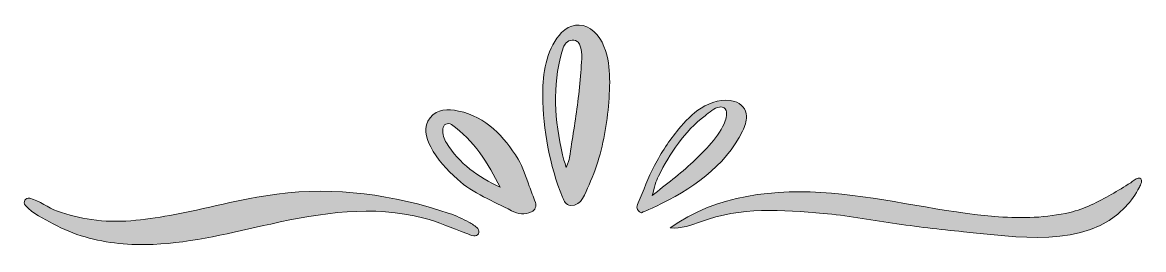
# Model space of a CAD drawing. Header units: inches. Extents: x 148 to 932, y -835 to -243.
# Drawn here: x 195 to 892, y -385 to -243 of the extents above; entities that cross this region are included whole.
import ezdxf

# ---------------------------------------------------------------- set-up
doc = ezdxf.new("R2010")
doc.units = ezdxf.units.IN
doc.header["$MEASUREMENT"] = 0
doc.layers.add('Layer 1', color=7, linetype='Continuous')

# ---------------------------------------------------------------- blocks, each defined once
blk = doc.blocks.new('block 5')
at = {"layer": 'Layer 1', "true_color": 0x040404}
h = blk.add_hatch(color=18, dxfattribs=at)
h.dxf.hatch_style = 2
edge = h.paths.add_edge_path()
edge.add_spline(control_points=[(518.72, -288.9), (518.7, -287.62), (518.71, -286.33), (518.75, -285.05), (519.1, -273.09), (521.62, -258.45), (530.46, -249.69), (535.63, -244.57), (542.32, -243.33), (548.5, -247.43), (554.6, -251.49), (557.67, -259.25), (559.1, -266.18), (560.41, -272.49), (560.45, -278.98), (560.21, -285.42), (559.69, -298.87), (557.9, -312.32), (554.32, -325.31), (552.51, -331.86), (550.25, -338.29), (547.48, -344.5), (545.27, -349.45), (542.88, -357.67), (536.11, -357.2), (532.81, -356.96), (532.1, -354.56), (531.04, -352.03), (522.92, -332.59), (519, -309.94), (518.72, -288.9)], knot_values=[0, 0, 0, 0, 1, 1, 1, 2, 2, 2, 3, 3, 3, 4, 4, 4, 5, 5, 5, 6, 6, 6, 7, 7, 7, 8, 8, 8, 9, 9, 9, 10, 10, 10, 10], degree=3, periodic=1)
edge = h.paths.add_edge_path()
edge.add_spline(control_points=[(541.83, -257.46), (541.43, -256.54), (540.87, -255.73), (540.09, -255.15), (537.71, -253.38), (534.17, -254.61), (532.55, -256.9), (531.52, -258.35), (531, -260.08), (530.54, -261.79), (524.67, -283.26), (526.13, -304.2), (530.93, -325.71), (531.42, -327.88), (532.23, -329.98), (533.34, -333.54), (534.36, -330.52), (535.11, -329.05), (535.34, -327.5), (537.04, -316.07), (539.06, -304.28), (540.53, -292.66), (541.3, -286.65), (541.93, -280.61), (542.33, -274.56), (542.67, -269.3), (543.98, -262.44), (541.83, -257.46)], knot_values=[0, 0, 0, 0, 1, 1, 1, 2, 2, 2, 3, 3, 3, 4, 4, 4, 5, 5, 5, 6, 6, 6, 7, 7, 7, 8, 8, 8, 9, 9, 9, 9], degree=3, periodic=1)
h = blk.add_hatch(color=18, dxfattribs=at)
h.dxf.hatch_style = 2
edge = h.paths.add_edge_path()
edge.add_spline(control_points=[(580.02, -361.8), (576.7, -360.18), (576.94, -358.12), (578.01, -355.69), (581.44, -347.93), (584.13, -339.92), (588.14, -332.37), (592.38, -324.39), (597.41, -316.83), (603.14, -309.85), (607.24, -304.86), (611.75, -300.11), (617.21, -296.67), (623.12, -292.95), (630.94, -290.42), (637.88, -292.48), (642.12, -293.73), (645.25, -297.18), (645.4, -301.7), (645.5, -304.92), (644.31, -308.04), (642.91, -310.94), (632.19, -333.14), (610.58, -347.67), (588.96, -357.85), (586.11, -359.2), (583.2, -360.4), (580.02, -361.8)], knot_values=[0, 0, 0, 0, 1, 1, 1, 2, 2, 2, 3, 3, 3, 4, 4, 4, 5, 5, 5, 6, 6, 6, 7, 7, 7, 8, 8, 8, 9, 9, 9, 9], degree=3, periodic=1)
edge = h.paths.add_edge_path()
edge.add_spline(control_points=[(631.56, -296.54), (630.88, -296.03), (629.92, -295.8), (628.62, -295.99), (625.32, -296.48), (622.15, -299.4), (619.6, -301.37), (606.67, -311.36), (597.95, -324.68), (590.64, -339), (589.01, -342.18), (588.35, -345.86), (586.71, -350.98), (595.4, -344.29), (604.16, -337.64), (612.14, -330.1), (619.52, -323.12), (628.42, -314.3), (632.21, -304.68), (633.26, -302.03), (633.61, -298.05), (631.56, -296.54)], knot_values=[0, 0, 0, 0, 1, 1, 1, 2, 2, 2, 3, 3, 3, 4, 4, 4, 5, 5, 5, 6, 6, 6, 7, 7, 7, 7], degree=3, periodic=1)
h = blk.add_hatch(color=18, dxfattribs=at)
h.dxf.hatch_style = 2
edge = h.paths.add_edge_path()
edge.add_spline(control_points=[(514.13, -355.34), (514.96, -357.63), (513.96, -360.25), (511.75, -361.27), (507.49, -363.25), (503.23, -362.69), (499.34, -360.59), (487.9, -354.42), (475.5, -349.91), (465.61, -340.95), (459.05, -335.01), (453.12, -328.7), (449.04, -320.8), (445.93, -314.8), (444.38, -308.29), (448.68, -302.69), (453.03, -297.03), (459.75, -297.04), (466.37, -298.48), (483.71, -302.25), (494.61, -314.19), (503.38, -328.37), (506.55, -333.48), (508.13, -339.58), (510.35, -345.26), (511.63, -348.51), (512.82, -351.79), (514.13, -355.34)], knot_values=[0, 0, 0, 0, 1, 1, 1, 2, 2, 2, 3, 3, 3, 4, 4, 4, 5, 5, 5, 6, 6, 6, 7, 7, 7, 8, 8, 8, 9, 9, 9, 9], degree=3, periodic=1)
edge = h.paths.add_edge_path()
edge.add_spline(control_points=[(492.17, -345.84), (484.91, -331.42), (475.86, -316.44), (461.97, -306.92), (459.71, -305.38), (456.67, -306.91), (456.52, -309.64), (456.34, -312.83), (457.44, -316.07), (458.78, -318.28), (466.66, -331.23), (478.51, -339.59), (492.17, -345.84)], knot_values=[0, 0, 0, 0, 1, 1, 1, 2, 2, 2, 3, 3, 3, 4, 4, 4, 4], degree=3, periodic=1)
h = blk.add_hatch(color=18, dxfattribs=at)
h.dxf.hatch_style = 2
edge = h.paths.add_edge_path()
edge.add_spline(control_points=[(888.96, -340.17), (889.29, -340.13), (889.61, -340.17), (889.9, -340.3), (892.26, -341.34), (890.36, -344.51), (889.63, -345.95), (887.39, -350.39), (884.49, -354.49), (881.1, -358.11), (856.16, -384.72), (812.39, -376.68), (780.25, -373.58), (765.53, -372.16), (750.84, -370.4), (736.2, -368.32), (721.82, -366.26), (707.57, -363.42), (693.14, -362.16), (668, -359.96), (641.25, -358.16), (617.33, -367.26), (611.06, -369.64), (604.69, -371.79), (597.89, -371.24), (626.12, -350.61), (663.38, -346.68), (698.22, -349.64), (733.06, -352.6), (767.18, -361.67), (802.05, -364.26), (816.7, -365.34), (831.94, -365), (846.41, -361.55), (855.57, -359.36), (864.06, -355.13), (872.17, -350.43), (876.25, -348.07), (880.25, -345.58), (884.28, -343.13), (885.43, -342.42), (887.33, -340.38), (888.96, -340.17)], knot_values=[0, 0, 0, 0, 1, 1, 1, 2, 2, 2, 3, 3, 3, 4, 4, 4, 5, 5, 5, 6, 6, 6, 7, 7, 7, 8, 8, 8, 9, 9, 9, 10, 10, 10, 11, 11, 11, 12, 12, 12, 13, 13, 13, 14, 14, 14, 14], degree=3, periodic=1)
h = blk.add_hatch(color=18, dxfattribs=at)
h.dxf.hatch_style = 2
edge = h.paths.add_edge_path()
edge.add_spline(control_points=[(197.03, -357.23), (195.21, -355.26), (197.13, -352.03), (199.72, -352.72), (206, -354.41), (210.95, -358.66), (217.02, -360.81), (223.86, -363.24), (230.95, -364.99), (238.13, -366.05), (254.59, -368.47), (270.65, -366.34), (286.82, -363.43), (309.11, -359.43), (330.97, -353.09), (353.42, -350.16), (389.84, -345.41), (425.92, -350.51), (460.56, -362.19), (464.8, -363.62), (468.87, -365.5), (472.77, -367.71), (474.67, -368.79), (476.78, -369.97), (478.32, -371.69), (480.07, -373.64), (478.34, -376.71), (475.77, -376.23), (474.09, -375.92), (472.52, -375.07), (470.91, -374.47), (462.21, -371.23), (453.65, -367.39), (444.69, -365.06), (413.11, -356.85), (380.92, -361.84), (349.61, -368.79), (325.45, -374.16), (301.29, -380.41), (276.56, -381.45), (262.34, -382.06), (247.91, -380.82), (234.2, -376.85), (227.34, -374.86), (220.66, -372.18), (214.42, -368.71), (208.36, -365.34), (201.79, -362.38), (197.03, -357.23)], knot_values=[0, 0, 0, 0, 1, 1, 1, 2, 2, 2, 3, 3, 3, 4, 4, 4, 5, 5, 5, 6, 6, 6, 7, 7, 7, 8, 8, 8, 9, 9, 9, 10, 10, 10, 11, 11, 11, 12, 12, 12, 13, 13, 13, 14, 14, 14, 15, 15, 15, 16, 16, 16, 16], degree=3, periodic=1)
at = {"layer": 'Layer 1', "lineweight": 0}
for points, knots in [([(518.72, -288.9), (518.7, -287.62), (518.71, -286.33), (518.75, -285.05), (519.1, -273.09), (521.62, -258.45), (530.46, -249.69), (535.63, -244.57), (542.32, -243.33), (548.5, -247.43), (554.6, -251.49), (557.67, -259.25), (559.1, -266.18), (560.41, -272.49), (560.45, -278.98), (560.21, -285.42), (559.69, -298.87), (557.9, -312.32), (554.32, -325.31), (552.51, -331.86), (550.25, -338.29), (547.48, -344.5), (545.27, -349.45), (542.88, -357.67), (536.11, -357.2), (532.81, -356.96), (532.1, -354.56), (531.04, -352.03), (522.92, -332.59), (519, -309.94), (518.72, -288.9)], [0, 0, 0, 0, 1, 1, 1, 2, 2, 2, 3, 3, 3, 4, 4, 4, 5, 5, 5, 6, 6, 6, 7, 7, 7, 8, 8, 8, 9, 9, 9, 10, 10, 10, 10]), ([(541.83, -257.46), (541.43, -256.54), (540.87, -255.73), (540.09, -255.15), (537.71, -253.38), (534.17, -254.61), (532.55, -256.9), (531.52, -258.35), (531, -260.08), (530.54, -261.79), (524.67, -283.26), (526.13, -304.2), (530.93, -325.71), (531.42, -327.88), (532.23, -329.98), (533.34, -333.54), (534.36, -330.52), (535.11, -329.05), (535.34, -327.5), (537.04, -316.07), (539.06, -304.28), (540.53, -292.66), (541.3, -286.65), (541.93, -280.61), (542.33, -274.56), (542.67, -269.3), (543.98, -262.44), (541.83, -257.46)], [0, 0, 0, 0, 1, 1, 1, 2, 2, 2, 3, 3, 3, 4, 4, 4, 5, 5, 5, 6, 6, 6, 7, 7, 7, 8, 8, 8, 9, 9, 9, 9]), ([(580.02, -361.8), (576.7, -360.18), (576.94, -358.12), (578.01, -355.69), (581.44, -347.93), (584.13, -339.92), (588.14, -332.37), (592.38, -324.39), (597.41, -316.83), (603.14, -309.85), (607.24, -304.86), (611.75, -300.11), (617.21, -296.67), (623.12, -292.95), (630.94, -290.42), (637.88, -292.48), (642.12, -293.73), (645.25, -297.18), (645.4, -301.7), (645.5, -304.92), (644.31, -308.04), (642.91, -310.94), (632.19, -333.14), (610.58, -347.67), (588.96, -357.85), (586.11, -359.2), (583.2, -360.4), (580.02, -361.8)], [0, 0, 0, 0, 1, 1, 1, 2, 2, 2, 3, 3, 3, 4, 4, 4, 5, 5, 5, 6, 6, 6, 7, 7, 7, 8, 8, 8, 9, 9, 9, 9]), ([(514.13, -355.34), (514.96, -357.63), (513.96, -360.25), (511.75, -361.27), (507.49, -363.25), (503.23, -362.69), (499.34, -360.59), (487.9, -354.42), (475.5, -349.91), (465.61, -340.95), (459.05, -335.01), (453.12, -328.7), (449.04, -320.8), (445.93, -314.8), (444.38, -308.29), (448.68, -302.69), (453.03, -297.03), (459.75, -297.04), (466.37, -298.48), (483.71, -302.25), (494.61, -314.19), (503.38, -328.37), (506.55, -333.48), (508.13, -339.58), (510.35, -345.26), (511.63, -348.51), (512.82, -351.79), (514.13, -355.34)], [0, 0, 0, 0, 1, 1, 1, 2, 2, 2, 3, 3, 3, 4, 4, 4, 5, 5, 5, 6, 6, 6, 7, 7, 7, 8, 8, 8, 9, 9, 9, 9]), ([(631.56, -296.54), (630.88, -296.03), (629.92, -295.8), (628.62, -295.99), (625.32, -296.48), (622.15, -299.4), (619.6, -301.37), (606.67, -311.36), (597.95, -324.68), (590.64, -339), (589.01, -342.18), (588.35, -345.86), (586.71, -350.98), (595.4, -344.29), (604.16, -337.64), (612.14, -330.1), (619.52, -323.12), (628.42, -314.3), (632.21, -304.68), (633.26, -302.03), (633.61, -298.05), (631.56, -296.54)], [0, 0, 0, 0, 1, 1, 1, 2, 2, 2, 3, 3, 3, 4, 4, 4, 5, 5, 5, 6, 6, 6, 7, 7, 7, 7]), ([(492.17, -345.84), (484.91, -331.42), (475.86, -316.44), (461.97, -306.92), (459.71, -305.38), (456.67, -306.91), (456.52, -309.64), (456.34, -312.83), (457.44, -316.07), (458.78, -318.28), (466.66, -331.23), (478.51, -339.59), (492.17, -345.84)], [0, 0, 0, 0, 1, 1, 1, 2, 2, 2, 3, 3, 3, 4, 4, 4, 4]), ([(888.96, -340.17), (889.29, -340.13), (889.61, -340.17), (889.9, -340.3), (892.26, -341.34), (890.36, -344.51), (889.63, -345.95), (887.39, -350.39), (884.49, -354.49), (881.1, -358.11), (856.16, -384.72), (812.39, -376.68), (780.25, -373.58), (765.53, -372.16), (750.84, -370.4), (736.2, -368.32), (721.82, -366.26), (707.57, -363.42), (693.14, -362.16), (668, -359.96), (641.25, -358.16), (617.33, -367.26), (611.06, -369.64), (604.69, -371.79), (597.89, -371.24), (626.12, -350.61), (663.38, -346.68), (698.22, -349.64), (733.06, -352.6), (767.18, -361.67), (802.05, -364.26), (816.7, -365.34), (831.94, -365), (846.41, -361.55), (855.57, -359.36), (864.06, -355.13), (872.17, -350.43), (876.25, -348.07), (880.25, -345.58), (884.28, -343.13), (885.43, -342.42), (887.33, -340.38), (888.96, -340.17)], [0, 0, 0, 0, 1, 1, 1, 2, 2, 2, 3, 3, 3, 4, 4, 4, 5, 5, 5, 6, 6, 6, 7, 7, 7, 8, 8, 8, 9, 9, 9, 10, 10, 10, 11, 11, 11, 12, 12, 12, 13, 13, 13, 14, 14, 14, 14]), ([(197.03, -357.23), (195.21, -355.26), (197.13, -352.03), (199.72, -352.72), (206, -354.41), (210.95, -358.66), (217.02, -360.81), (223.86, -363.24), (230.95, -364.99), (238.13, -366.05), (254.59, -368.47), (270.65, -366.34), (286.82, -363.43), (309.11, -359.43), (330.97, -353.09), (353.42, -350.16), (389.84, -345.41), (425.92, -350.51), (460.56, -362.19), (464.8, -363.62), (468.87, -365.5), (472.77, -367.71), (474.67, -368.79), (476.78, -369.97), (478.32, -371.69), (480.07, -373.64), (478.34, -376.71), (475.77, -376.23), (474.09, -375.92), (472.52, -375.07), (470.91, -374.47), (462.21, -371.23), (453.65, -367.39), (444.69, -365.06), (413.11, -356.85), (380.92, -361.84), (349.61, -368.79), (325.45, -374.16), (301.29, -380.41), (276.56, -381.45), (262.34, -382.06), (247.91, -380.82), (234.2, -376.85), (227.34, -374.86), (220.66, -372.18), (214.42, -368.71), (208.36, -365.34), (201.79, -362.38), (197.03, -357.23)], [0, 0, 0, 0, 1, 1, 1, 2, 2, 2, 3, 3, 3, 4, 4, 4, 5, 5, 5, 6, 6, 6, 7, 7, 7, 8, 8, 8, 9, 9, 9, 10, 10, 10, 11, 11, 11, 12, 12, 12, 13, 13, 13, 14, 14, 14, 15, 15, 15, 16, 16, 16, 16])]:
    blk.add_open_spline(points, degree=3, knots=knots, dxfattribs=at)
blk = doc.blocks.new('block 2')
at = {"layer": 'Layer 1'}
blk.add_blockref('block 5', (0, 0), dxfattribs=at)

msp = doc.modelspace()

# ---------------------------------------------------------------- block references
at = {"layer": 'Layer 1'}
msp.add_blockref('block 2', (0, 0), dxfattribs=at)

doc.saveas('drawing.dxf')
